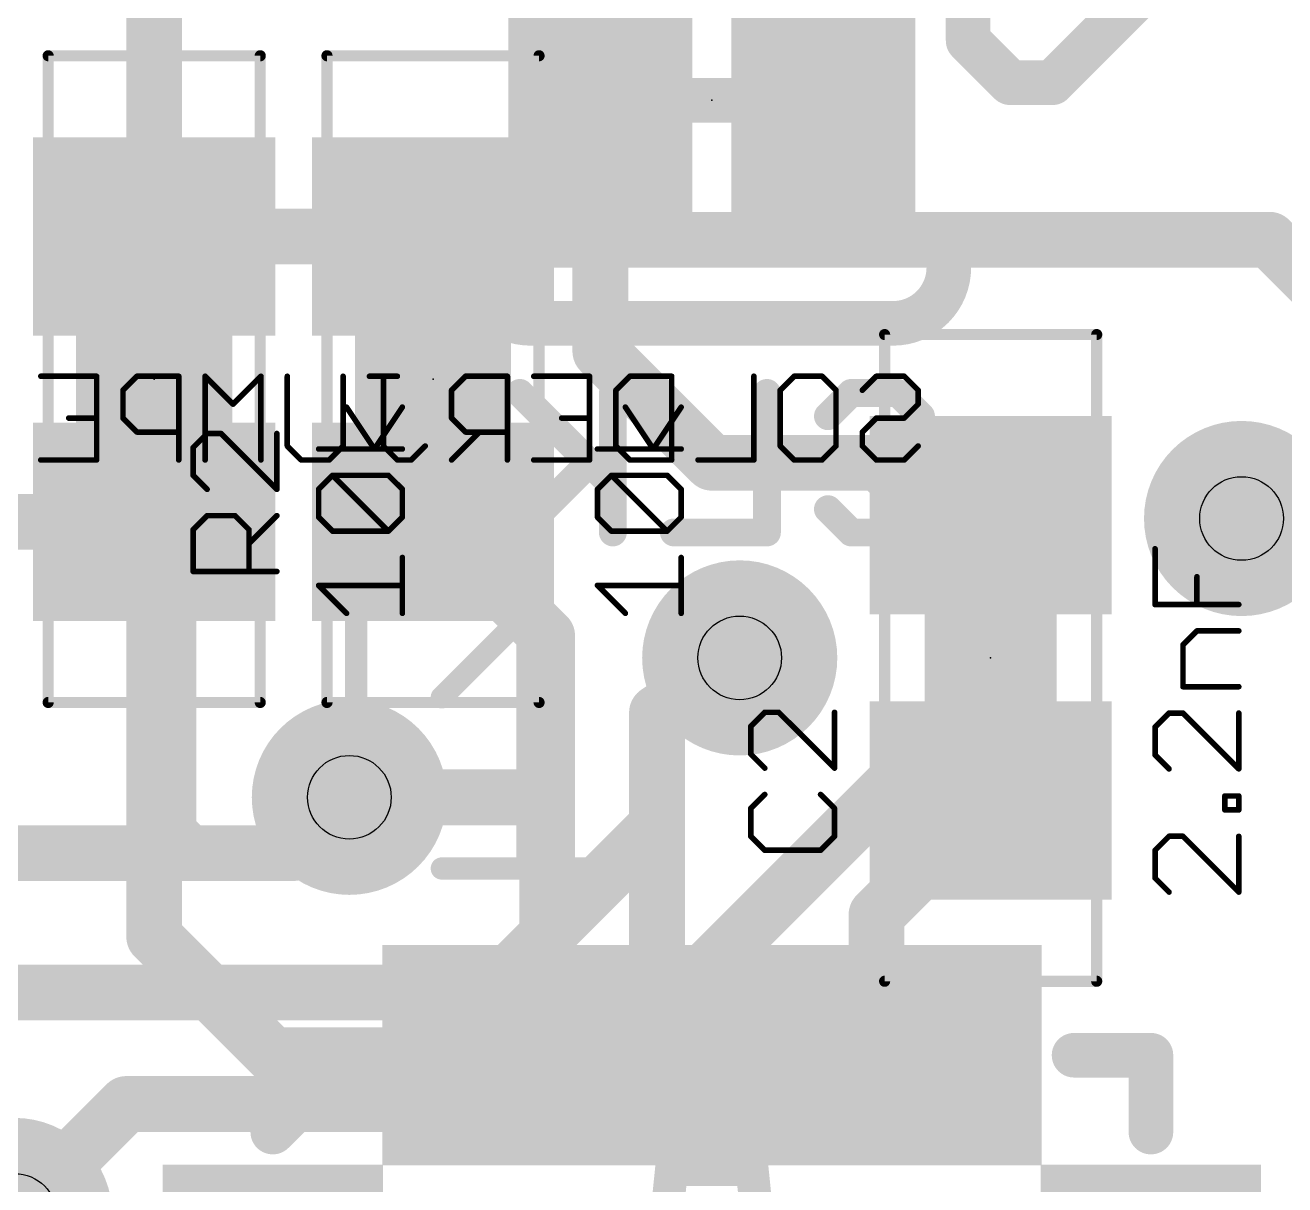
# Model space of a CAD drawing. Extents: x -1.8 to 15.6, y -0.3 to 28.3.
# Drawn here: x 5.76 to 11.5, y 15.38 to 20.66 of the extents above; entities that cross this region are included whole.
import ezdxf

# ---------------------------------------------------------------- set-up
doc = ezdxf.new("R2010")
doc.units = 0
for name, color, linetype in [('1', 12, 'CONTINUOUS'), ('16', 132, 'CONTINUOUS'), ('18', 110, 'CONTINUOUS'), ('21', 53, 'CONTINUOUS'), ('22', 53, 'CONTINUOUS'), ('23', 53, 'CONTINUOUS'), ('24', 53, 'CONTINUOUS'), ('25', 253, 'CONTINUOUS'), ('27', 253, 'CONTINUOUS'), ('28', 253, 'CONTINUOUS'), ('29', 253, 'CONTINUOUS'), ('30', 253, 'CONTINUOUS'), ('31', 253, 'CONTINUOUS'), ('35', 253, 'CONTINUOUS'), ('39', 12, 'CONTINUOUS'), ('44', 253, 'CONTINUOUS'), ('51', 53, 'CONTINUOUS')]:
    doc.layers.add(name, color=color, linetype=linetype)

# ---------------------------------------------------------------- blocks, each defined once
blk = doc.blocks.new('RECT')
blk.add_solid([(-0.5, -0.5), (0.5, -0.5), (-0.5, 0.5), (0.5, 0.5)])
blk = doc.blocks.new('ROUNDV')
at = {"const_width": 0.5}
blk.add_lwpolyline([(0, -0.25, 1), (0, 0.25, 1), (0, -0.25)], format="xyb", dxfattribs=at)

msp = doc.modelspace()

# ---------------------------------------------------------------- linework, layer by layer
at = {"layer": '1', "const_width": 0.254}
for points in [[(6.35, 21.59), (6.35, 19.7)], [(7.62, 19.7), (6.35, 19.7)], [(7.635, 19.685), (7.62, 19.7)], [(11.43, 19.685), (7.635, 19.685)], [(13.081, 18.034), (11.43, 19.685)], [(6.35, 18.4), (4.46, 18.4)], [(6.35, 16.51), (6.35, 18.4)], [(8.14, 17.88), (7.62, 18.4)], [(8.14, 17.145), (8.14, 17.88)], [(8.64, 17.53), (9.017, 17.78)], [(8.64, 15.97), (8.64, 17.53)], [(7.239, 17.145), (8.14, 17.145)], [(8.14, 16.61), (8.14, 17.145)], [(9.64, 16.61), (10.16, 17.13)], [(8.14, 15.97), (8.14, 16.61)], [(9.64, 15.97), (9.64, 16.61)], [(6.89, 15.97), (6.35, 16.51)], [(7.64, 15.97), (6.89, 15.97)]]:
    msp.add_lwpolyline(points, dxfattribs=at)
at = {"layer": '1', "const_width": 0.127}
for points in [[(6.35, 19.7635, 1), (6.35, 19.6365)], [(7.6649, 19.7449, 1), (7.5751, 19.6551)], [(7.635, 19.7485, 1), (7.635, 19.6215)], [(7.62, 19.6365, 1), (7.62, 19.7635)], [(11.4749, 19.7299, 1), (11.3851, 19.6401)], [(11.43, 19.6215, 1), (11.43, 19.7485)], [(6.2865, 19.7, 1), (6.4135, 19.7)], [(7.5901, 19.6401, 1), (7.6799, 19.7299)], [(6.4135, 18.4, 1), (6.2865, 18.4)], [(6.35, 18.3365, 1), (6.35, 18.4635)], [(7.6649, 18.4449, 1), (7.5751, 18.3551)], [(8.2035, 17.88, 1), (8.0765, 17.88)], [(8.0951, 17.8351, 1), (8.1849, 17.9249)], [(9.0521, 17.7271, 1), (8.9819, 17.8329)], [(8.7035, 17.53, 1), (8.5765, 17.53)], [(8.6049, 17.5829, 1), (8.6751, 17.4771)], [(7.239, 17.2085, 1), (7.239, 17.0815)], [(8.2035, 17.145, 1), (8.0765, 17.145)], [(8.14, 17.0815, 1), (8.14, 17.2085)], [(10.2049, 17.0851, 1), (10.1151, 17.1749)], [(8.0765, 17.145, 1), (8.2035, 17.145)], [(8.2035, 16.61, 1), (8.0765, 16.61)], [(9.7035, 16.61, 1), (9.5765, 16.61)], [(9.5951, 16.6549, 1), (9.6849, 16.5651)], [(8.0765, 16.61, 1), (8.2035, 16.61)], [(6.3949, 16.5549, 1), (6.3051, 16.4651)], [(6.2865, 16.51, 1), (6.4135, 16.51)], [(6.89, 16.0335, 1), (6.89, 15.9065)], [(6.8451, 15.9251, 1), (6.9349, 16.0149)], [(7.64, 15.9065, 1), (7.64, 16.0335)], [(8.0765, 15.97, 1), (8.2035, 15.97)], [(8.5765, 15.97, 1), (8.7035, 15.97)], [(9.5765, 15.97, 1), (9.7035, 15.97)]]:
    msp.add_lwpolyline(points, format="xyb", dxfattribs=at)
at = {"layer": '16'}
for points, const_width in [([(8.382, 20.32), (8.382, 19.177)], 0.254), ([(9.271, 20.32), (8.509, 20.32)], 0.2032), ([(8.382, 19.177), (8.89, 18.669)], 0.254), ([(8.89, 18.669), (9.398, 18.669)], 0.254), ([(9.398, 18.669), (9.652, 18.669)], 0.254), ([(9.652, 18.669), (10.16, 18.161)], 0.254), ([(10.16, 18.161), (10.16, 17.653)], 0.254), ([(8.64, 17.53), (9.017, 17.78)], 0.254), ([(10.16, 17.653), (9.779, 17.272)], 0.254), ([(8.64, 17.018), (8.64, 17.53)], 0.254), ([(9.779, 17.272), (8.255, 15.748)], 0.254), ([(6.985, 16.891), (7.239, 17.145)], 0.254), ([(7.878, 16.256), (8.64, 17.018)], 0.254), ([(2.921, 16.891), (6.985, 16.891)], 0.254), ([(5.08, 16.256), (7.878, 16.256)], 0.254), ([(6.223, 15.748), (5.715, 15.24)], 0.254), ([(8.255, 15.748), (6.223, 15.748)], 0.254)]:
    msp.add_lwpolyline(points, dxfattribs=dict(at, const_width=const_width))
for points, const_width in [([(8.4455, 20.32, 1), (8.3185, 20.32)], 0.127), ([(8.509, 20.3708, 1), (8.509, 20.2692)], 0.1016), ([(9.271, 20.2692, 1), (9.271, 20.3708)], 0.1016), ([(8.4269, 19.2219, 1), (8.3371, 19.1321)], 0.127), ([(8.3185, 19.177, 1), (8.4455, 19.177)], 0.127), ([(8.89, 18.7325, 1), (8.89, 18.6055)], 0.127), ([(8.8451, 18.6241, 1), (8.9349, 18.7139)], 0.127), ([(9.398, 18.7325, 1), (9.398, 18.6055)], 0.127), ([(9.398, 18.6055, 1), (9.398, 18.7325)], 0.127), ([(9.6969, 18.7139, 1), (9.6071, 18.6241)], 0.127), ([(9.652, 18.6055, 1), (9.652, 18.7325)], 0.127), ([(10.2235, 18.161, 1), (10.0965, 18.161)], 0.127), ([(10.1151, 18.1161, 1), (10.2049, 18.2059)], 0.127), ([(9.0521, 17.7271, 1), (8.9819, 17.8329)], 0.127), ([(10.2049, 17.6081, 1), (10.1151, 17.6979)], 0.127), ([(10.0965, 17.653, 1), (10.2235, 17.653)], 0.127), ([(8.7035, 17.53, 1), (8.5765, 17.53)], 0.127), ([(8.6049, 17.5829, 1), (8.6751, 17.4771)], 0.127), ([(9.8239, 17.2271, 1), (9.7341, 17.3169)], 0.127), ([(9.7341, 17.3169, 1), (9.8239, 17.2271)], 0.127), ([(7.2839, 17.1001, 1), (7.1941, 17.1899)], 0.127), ([(8.6849, 16.9731, 1), (8.5951, 17.0629)], 0.127), ([(8.5765, 17.018, 1), (8.7035, 17.018)], 0.127), ([(6.9401, 16.9359, 1), (7.0299, 16.8461)], 0.127), ([(6.985, 16.8275, 1), (6.985, 16.9545)], 0.127), ([(7.8331, 16.3009, 1), (7.9229, 16.2111)], 0.127), ([(7.878, 16.1925, 1), (7.878, 16.3195)], 0.127), ([(6.223, 15.8115, 1), (6.223, 15.6845)], 0.127), ([(6.2679, 15.7031, 1), (6.1781, 15.7929)], 0.127), ([(8.2101, 15.7929, 1), (8.2999, 15.7031)], 0.127), ([(8.255, 15.6845, 1), (8.255, 15.8115)], 0.127)]:
    msp.add_lwpolyline(points, format="xyb", dxfattribs=dict(at, const_width=const_width))
at = {"layer": '21'}
for points, const_width in [([(10.0574, 20.5918), (10.0574, 20.7835)], 0.2032), ([(10.8244, 20.7835), (10.4409, 20.4)], 0.2032), ([(10.2491, 20.4), (10.0574, 20.5918)], 0.2032), ([(10.4409, 20.4), (10.2491, 20.4)], 0.2032), ([(10.1295, 17.78), (10.1905, 17.78)], 0.4064), ([(7.24, 15.97), (6.89, 15.62)], 0.2032), ([(10.89, 15.97), (10.54, 15.97)], 0.2032), ([(10.89, 15.62), (10.89, 15.97)], 0.2032)]:
    msp.add_lwpolyline(points, dxfattribs=dict(at, const_width=const_width))
for points, const_width in [([(10.0933, 20.6277, 1), (10.0215, 20.5559)], 0.1016), ([(10.0066, 20.5918, 1), (10.1082, 20.5918)], 0.1016), ([(10.2491, 20.4508, 1), (10.2491, 20.3492)], 0.1016), ([(10.2132, 20.3641, 1), (10.2851, 20.436)], 0.1016), ([(10.405, 20.436, 1), (10.4768, 20.3641)], 0.1016), ([(10.4409, 20.3492, 1), (10.4409, 20.4508)], 0.1016), ([(10.1295, 17.8816, 1), (10.1295, 17.6784)], 0.2032), ([(10.1905, 17.6784, 1), (10.1905, 17.8816)], 0.2032), ([(7.2759, 15.9341, 1), (7.2041, 16.0059)], 0.1016), ([(10.54, 16.0208, 1), (10.54, 15.9192)], 0.1016), ([(10.9408, 15.97, 1), (10.8392, 15.97)], 0.1016), ([(10.89, 15.9192, 1), (10.89, 16.0208)], 0.1016), ([(6.8541, 15.6559, 1), (6.9259, 15.5841)], 0.1016), ([(10.8392, 15.62, 1), (10.9408, 15.62)], 0.1016)]:
    msp.add_lwpolyline(points, format="xyb", dxfattribs=dict(at, const_width=const_width))
at = {"layer": '22'}
for points, const_width in [([(7.8105, 19.558, 0.4142), (8.0645, 19.304)], 0.2032), ([(7.8613, 19.558, 1), (7.7597, 19.558)], 0.1016), ([(9.7155, 19.304, 0.4142), (9.9695, 19.558)], 0.2032), ([(10.0203, 19.558, 1), (9.9187, 19.558)], 0.1016), ([(8.0645, 19.3548, 1), (8.0645, 19.2532)], 0.1016), ([(8.0645, 19.2532, 1), (8.0645, 19.3548)], 0.1016), ([(9.7155, 19.3548, 1), (9.7155, 19.2532)], 0.1016), ([(9.7155, 19.2532, 1), (9.7155, 19.3548)], 0.1016), ([(8.038, 19.0095, 1), (7.9931, 18.9646)], 0.0635), ([(8.471, 18.987, 1), (8.4075, 18.987)], 0.0635), ([(9.1726, 18.987, 1), (9.1091, 18.987)], 0.0635), ([(9.5247, 19.0188, 1), (9.5247, 18.9553)], 0.0635), ([(9.5472, 18.9646, 1), (9.5023, 19.0095)], 0.0635), ([(9.759, 19.0095, 1), (9.7141, 18.9646)], 0.0635), ([(9.7366, 18.9553, 1), (9.7366, 19.0188)], 0.0635), ([(9.3964, 18.9036, 1), (9.4413, 18.8587)], 0.0635), ([(9.8743, 18.8811, 1), (9.8108, 18.8811)], 0.0635), ([(9.82, 18.8587, 1), (9.865, 18.9036)], 0.0635), ([(8.3558, 18.6468, 1), (8.3109, 18.6917)], 0.0635), ([(8.4168, 18.5409, 1), (8.4617, 18.5858)], 0.0635), ([(9.4413, 18.4799, 1), (9.3964, 18.435)], 0.0635), ([(9.8108, 18.4574, 1), (9.8743, 18.4574)], 0.0635), ([(9.865, 18.435, 1), (9.82, 18.4799)], 0.0635), ([(7.9931, 18.374, 1), (8.038, 18.329)], 0.0635), ([(8.4075, 18.3515, 1), (8.471, 18.3515)], 0.0635), ([(8.7172, 18.3833, 1), (8.7172, 18.3198)], 0.0635), ([(9.1091, 18.3515, 1), (9.1726, 18.3515)], 0.0635), ([(9.1409, 18.3198, 1), (9.1409, 18.3833)], 0.0635), ([(9.5247, 18.3833, 1), (9.5247, 18.3198)], 0.0635), ([(9.5023, 18.329, 1), (9.5472, 18.374)], 0.0635), ([(9.7141, 18.374, 1), (9.759, 18.329)], 0.0635), ([(9.7366, 18.3198, 1), (9.7366, 18.3833)], 0.0635), ([(8.7063, 15.4875, 1), (8.7063, 15.4125)], 0.075), ([(8.7072, 15.4963, 1), (8.7072, 15.4213)], 0.075), ([(8.7445, 15.455, 1), (8.6699, 15.4626)], 0.075), ([(9.1101, 15.4626, 1), (9.0355, 15.455)], 0.075), ([(9.0728, 15.4213, 1), (9.0728, 15.4963)], 0.075), ([(9.0737, 15.4125, 1), (9.0737, 15.4875)], 0.075)]:
    msp.add_lwpolyline(points, format="xyb", dxfattribs=dict(at, const_width=const_width))
for points, const_width in [([(8.0645, 19.304), (9.7155, 19.304)], 0.2032), ([(8.4392, 18.5633), (8.0155, 18.987)], 0.127), ([(8.4392, 18.987), (8.4392, 18.3515)], 0.127), ([(9.1409, 18.987), (9.1409, 18.3515)], 0.127), ([(9.4188, 18.8811), (9.5247, 18.987)], 0.127), ([(9.5247, 18.987), (9.7366, 18.987)], 0.127), ([(9.7366, 18.987), (9.8425, 18.8811)], 0.127), ([(9.8425, 18.8811), (9.8425, 18.4574)], 0.127), ([(8.3333, 18.6693), (8.0155, 18.3515)], 0.127), ([(9.5247, 18.3515), (9.4188, 18.4574)], 0.127), ([(9.8425, 18.4574), (9.7366, 18.3515)], 0.127), ([(9.1409, 18.3515), (8.7172, 18.3515)], 0.127), ([(9.7366, 18.3515), (9.5247, 18.3515)], 0.127), ([(8.658, 14.9749), (8.7072, 15.4588)], 0.15), ([(8.7063, 15.45), (9.0737, 15.45)], 0.15), ([(8.7072, 15.4588), (9.0728, 15.4588)], 0.15), ([(9.0728, 15.4588), (9.122, 14.9749)], 0.15)]:
    msp.add_lwpolyline(points, dxfattribs=dict(at, const_width=const_width))
at = {"layer": '23'}
for p in [(6.35, 19.05), (7.62, 19.05), (10.16, 17.78)]:
    msp.add_point(p, dxfattribs=at)
at = {"layer": '24'}
msp.add_point((8.89, 20.32), dxfattribs=at)
at = {"layer": '25'}
for points, const_width in [([(6.591, 18.8021), (6.5275, 18.7386)], 0.0254), ([(6.6546, 18.8021), (6.591, 18.8021)], 0.0254), ([(6.9088, 18.5479), (6.6546, 18.8021)], 0.0254), ([(6.9088, 18.8021), (6.9088, 18.5479)], 0.0254), ([(6.5275, 18.7386), (6.5275, 18.6115)], 0.0254), ([(6.5275, 18.6115), (6.591, 18.5479)], 0.0254), ([(6.5275, 18.3644), (6.591, 18.4279)], 0.0254), ([(6.591, 18.4279), (6.7181, 18.4279)], 0.0254), ([(6.7181, 18.4279), (6.7817, 18.3644)], 0.0254), ([(6.7817, 18.3008), (6.9088, 18.4279)], 0.0254), ([(6.5275, 18.1737), (6.5275, 18.3644)], 0.0254), ([(6.7817, 18.3644), (6.7817, 18.1737)], 0.0254), ([(6.9088, 18.1737), (6.5275, 18.1737)], 0.0254), ([(6.4908, 17.9902), (6.4908, 17.0157)], 0.1016), ([(7.2704, 17.0157), (7.2704, 17.9902)], 0.1016), ([(7.6602, 17.6004), (8.05, 17.9902)], 0.1016), ([(8.05, 17.9902), (8.05, 16.8208)], 0.1016), ([(9.131, 17.5321), (9.0675, 17.4686)], 0.0254), ([(9.1946, 17.5321), (9.131, 17.5321)], 0.0254), ([(9.4488, 17.2779), (9.1946, 17.5321)], 0.0254), ([(9.4488, 17.5321), (9.4488, 17.2779)], 0.0254), ([(9.0675, 17.4686), (9.0675, 17.3415)], 0.0254), ([(9.0675, 17.3415), (9.131, 17.2779)], 0.0254), ([(9.131, 17.1579), (9.0675, 17.0944)], 0.0254), ([(9.4488, 17.0944), (9.3852, 17.1579)], 0.0254), ([(9.0675, 17.0944), (9.0675, 16.9673)], 0.0254), ([(9.4488, 16.9673), (9.4488, 17.0944)], 0.0254), ([(6.4908, 17.0157), (6.6857, 16.8208)], 0.1016), ([(7.0755, 16.8208), (7.2704, 17.0157)], 0.1016), ([(9.0675, 16.9673), (9.131, 16.9037)], 0.0254), ([(9.3852, 16.9037), (9.4488, 16.9673)], 0.0254), ([(6.6857, 16.8208), (7.0755, 16.8208)], 0.1016), ([(7.6602, 16.8208), (8.4398, 16.8208)], 0.1016), ([(9.131, 16.9037), (9.3852, 16.9037)], 0.0254)]:
    msp.add_lwpolyline(points, dxfattribs=dict(at, const_width=const_width))
for points, const_width in [([(6.591, 18.8085, 1), (6.591, 18.7958)], 0.0127), ([(6.5955, 18.7976, 1), (6.5865, 18.8066)], 0.0127), ([(6.6591, 18.8066, 1), (6.6501, 18.7976)], 0.0127), ([(6.6546, 18.7958, 1), (6.6546, 18.8085)], 0.0127), ([(6.9152, 18.8021, 1), (6.9024, 18.8021)], 0.0127), ([(6.5338, 18.7386, 1), (6.5211, 18.7386)], 0.0127), ([(6.523, 18.7431, 1), (6.532, 18.7341)], 0.0127), ([(6.5211, 18.6115, 1), (6.5338, 18.6115)], 0.0127), ([(6.532, 18.6159, 1), (6.523, 18.607)], 0.0127), ([(6.5865, 18.5434, 1), (6.5955, 18.5524)], 0.0127), ([(6.9024, 18.5479, 1), (6.9152, 18.5479)], 0.0127), ([(6.9043, 18.5434, 1), (6.9133, 18.5524)], 0.0127), ([(6.591, 18.4343, 1), (6.591, 18.4216)], 0.0127), ([(6.5955, 18.4234, 1), (6.5865, 18.4324)], 0.0127), ([(6.7226, 18.4324, 1), (6.7136, 18.4234)], 0.0127), ([(6.7181, 18.4216, 1), (6.7181, 18.4343)], 0.0127), ([(6.9133, 18.4234, 1), (6.9043, 18.4324)], 0.0127), ([(6.5338, 18.3644, 1), (6.5211, 18.3644)], 0.0127), ([(6.523, 18.3689, 1), (6.532, 18.3599)], 0.0127), ([(6.788, 18.3644, 1), (6.7753, 18.3644)], 0.0127), ([(6.7772, 18.3599, 1), (6.7862, 18.3689)], 0.0127), ([(6.7772, 18.3053, 1), (6.7862, 18.2963)], 0.0127), ([(6.5211, 18.1737, 1), (6.5338, 18.1737)], 0.0127), ([(6.5275, 18.1801, 1), (6.5275, 18.1673)], 0.0127), ([(6.7753, 18.1737, 1), (6.788, 18.1737)], 0.0127), ([(6.9088, 18.1673, 1), (6.9088, 18.1801)], 0.0127), ([(6.5162, 17.9902, 1), (6.4654, 17.9902)], 0.0508), ([(7.2958, 17.9902, 1), (7.245, 17.9902)], 0.0508), ([(8.0754, 17.9902, 1), (8.0246, 17.9902)], 0.0508), ([(8.068, 17.9722, 1), (8.032, 18.0082)], 0.0508), ([(7.6422, 17.6184, 1), (7.6782, 17.5824)], 0.0508), ([(9.131, 17.5385, 1), (9.131, 17.5258)], 0.0127), ([(9.1355, 17.5276, 1), (9.1265, 17.5366)], 0.0127), ([(9.1991, 17.5366, 1), (9.1901, 17.5276)], 0.0127), ([(9.1946, 17.5258, 1), (9.1946, 17.5385)], 0.0127), ([(9.4551, 17.5321, 1), (9.4425, 17.5321)], 0.0127), ([(9.0738, 17.4686, 1), (9.0611, 17.4686)], 0.0127), ([(9.063, 17.4731, 1), (9.072, 17.4641)], 0.0127), ([(9.072, 17.3459, 1), (9.063, 17.337)], 0.0127), ([(9.0611, 17.3415, 1), (9.0738, 17.3415)], 0.0127), ([(9.1265, 17.2734, 1), (9.1355, 17.2824)], 0.0127), ([(9.4425, 17.2779, 1), (9.4551, 17.2779)], 0.0127), ([(9.4443, 17.2734, 1), (9.4533, 17.2824)], 0.0127), ([(9.1355, 17.1534, 1), (9.1265, 17.1624)], 0.0127), ([(9.3897, 17.1624, 1), (9.3808, 17.1534)], 0.0127), ([(9.0738, 17.0944, 1), (9.0611, 17.0944)], 0.0127), ([(9.063, 17.0989, 1), (9.072, 17.0899)], 0.0127), ([(9.4551, 17.0944, 1), (9.4425, 17.0944)], 0.0127), ([(9.4443, 17.0899, 1), (9.4533, 17.0989)], 0.0127), ([(6.5088, 17.0337, 1), (6.4728, 16.9977)], 0.0508), ([(6.4654, 17.0157, 1), (6.5162, 17.0157)], 0.0508), ([(7.245, 17.0157, 1), (7.2958, 17.0157)], 0.0508), ([(7.2884, 16.9977, 1), (7.2524, 17.0337)], 0.0508), ([(9.072, 16.9717, 1), (9.063, 16.9628)], 0.0127), ([(9.0611, 16.9673, 1), (9.0738, 16.9673)], 0.0127), ([(9.4425, 16.9673, 1), (9.4551, 16.9673)], 0.0127), ([(9.4533, 16.9628, 1), (9.4443, 16.9717)], 0.0127), ([(6.6857, 16.8462, 1), (6.6857, 16.7954)], 0.0508), ([(7.0755, 16.7954, 1), (7.0755, 16.8462)], 0.0508), ([(7.6602, 16.8462, 1), (7.6602, 16.7954)], 0.0508), ([(8.4398, 16.7954, 1), (8.4398, 16.8462)], 0.0508), ([(9.131, 16.9101, 1), (9.131, 16.8973)], 0.0127), ([(9.1265, 16.8992, 1), (9.1355, 16.9082)], 0.0127), ([(9.3808, 16.9082, 1), (9.3897, 16.8992)], 0.0127), ([(9.3852, 16.8973, 1), (9.3852, 16.9101)], 0.0127), ([(6.6677, 16.8028, 1), (6.7037, 16.8388)], 0.0508), ([(7.0575, 16.8388, 1), (7.0935, 16.8028)], 0.0508), ([(8.0246, 16.8208, 1), (8.0754, 16.8208)], 0.0508)]:
    msp.add_lwpolyline(points, format="xyb", dxfattribs=dict(at, const_width=const_width))
at = {"layer": '27', "const_width": 0.0254}
for points in [[(7.3532, 18.7316), (7.2261, 18.9223)], [(7.4803, 18.9223), (7.3532, 18.7316)], [(8.6232, 18.7316), (8.4961, 18.9223)], [(8.7503, 18.9223), (8.6232, 18.7316)], [(7.4803, 18.7316), (7.099, 18.7316)], [(8.7503, 18.7316), (8.369, 18.7316)], [(7.099, 18.5481), (7.1625, 18.6116)], [(7.1625, 18.6116), (7.4167, 18.6116)], [(7.4167, 18.3574), (7.1625, 18.6116)], [(7.4167, 18.6116), (7.4803, 18.5481)], [(8.369, 18.5481), (8.4325, 18.6116)], [(8.4325, 18.6116), (8.6867, 18.6116)], [(8.6867, 18.3574), (8.4325, 18.6116)], [(8.6867, 18.6116), (8.7503, 18.5481)], [(7.099, 18.421), (7.099, 18.5481)], [(7.4803, 18.5481), (7.4803, 18.421)], [(8.369, 18.421), (8.369, 18.5481)], [(8.7503, 18.5481), (8.7503, 18.421)], [(7.1625, 18.3574), (7.099, 18.421)], [(7.4803, 18.421), (7.4167, 18.3574)], [(8.4325, 18.3574), (8.369, 18.421)], [(8.7503, 18.421), (8.6867, 18.3574)], [(7.4167, 18.3574), (7.1625, 18.3574)], [(8.6867, 18.3574), (8.4325, 18.3574)], [(7.4803, 17.9832), (7.4803, 18.2374)], [(8.7503, 17.9832), (8.7503, 18.2374)], [(10.909, 18.0229), (10.909, 18.2771)], [(11.0996, 18.0229), (11.0996, 18.15)], [(7.2261, 17.9832), (7.099, 18.1103)], [(7.099, 18.1103), (7.4803, 18.1103)], [(8.4961, 17.9832), (8.369, 18.1103)], [(8.369, 18.1103), (8.7503, 18.1103)], [(11.2903, 18.0229), (10.909, 18.0229)], [(11.0361, 17.8394), (11.0996, 17.9029)], [(11.0996, 17.9029), (11.2903, 17.9029)], [(11.0361, 17.6487), (11.0361, 17.8394)], [(11.2903, 17.6487), (11.0361, 17.6487)], [(10.9725, 17.5287), (10.909, 17.4652)], [(11.0361, 17.5287), (10.9725, 17.5287)], [(11.2903, 17.2745), (11.0361, 17.5287)], [(11.2903, 17.5287), (11.2903, 17.2745)], [(10.909, 17.4652), (10.909, 17.3381)], [(10.909, 17.3381), (10.9725, 17.2745)], [(11.2267, 17.0874), (11.2267, 17.151)], [(11.2267, 17.151), (11.2903, 17.151)], [(11.2903, 17.151), (11.2903, 17.0874)], [(11.2903, 17.0874), (11.2267, 17.0874)], [(10.9725, 16.9674), (10.909, 16.9039)], [(11.0361, 16.9674), (10.9725, 16.9674)], [(11.2903, 16.7132), (11.0361, 16.9674)], [(11.2903, 16.9674), (11.2903, 16.7132)], [(10.909, 16.9039), (10.909, 16.7768)], [(10.909, 16.7768), (10.9725, 16.7132)]]:
    msp.add_lwpolyline(points, dxfattribs=at)
at = {"layer": '27', "const_width": 0.0127}
for points in [[(7.2314, 18.9258, 1), (7.2208, 18.9188)], [(7.4856, 18.9188, 1), (7.475, 18.9258)], [(8.5014, 18.9258, 1), (8.4908, 18.9188)], [(8.7556, 18.9188, 1), (8.745, 18.9258)], [(7.099, 18.738, 1), (7.099, 18.7253)], [(7.3479, 18.7351, 1), (7.3585, 18.7281)], [(7.3479, 18.7281, 1), (7.3585, 18.7351)], [(7.4803, 18.7253, 1), (7.4803, 18.738)], [(8.369, 18.738, 1), (8.369, 18.7253)], [(8.6179, 18.7351, 1), (8.6285, 18.7281)], [(8.6179, 18.7281, 1), (8.6285, 18.7351)], [(8.7503, 18.7253, 1), (8.7503, 18.738)], [(7.1625, 18.618, 1), (7.1625, 18.6053)], [(7.167, 18.6161, 1), (7.158, 18.6071)], [(7.167, 18.6071, 1), (7.158, 18.6161)], [(7.4212, 18.6161, 1), (7.4123, 18.6071)], [(7.4167, 18.6053, 1), (7.4167, 18.618)], [(8.4325, 18.618, 1), (8.4325, 18.6053)], [(8.437, 18.6161, 1), (8.428, 18.6071)], [(8.437, 18.6071, 1), (8.428, 18.6161)], [(8.6912, 18.6161, 1), (8.6823, 18.6071)], [(8.6867, 18.6053, 1), (8.6867, 18.618)], [(7.1053, 18.5481, 1), (7.0926, 18.5481)], [(7.0945, 18.5526, 1), (7.1035, 18.5436)], [(7.4867, 18.5481, 1), (7.474, 18.5481)], [(7.4758, 18.5436, 1), (7.4848, 18.5526)], [(8.3753, 18.5481, 1), (8.3626, 18.5481)], [(8.3645, 18.5526, 1), (8.3735, 18.5436)], [(8.7567, 18.5481, 1), (8.744, 18.5481)], [(8.7458, 18.5436, 1), (8.7548, 18.5526)], [(7.1035, 18.4254, 1), (7.0945, 18.4165)], [(7.0926, 18.421, 1), (7.1053, 18.421)], [(7.474, 18.421, 1), (7.4867, 18.421)], [(7.4848, 18.4165, 1), (7.4758, 18.4254)], [(8.3735, 18.4254, 1), (8.3645, 18.4165)], [(8.3626, 18.421, 1), (8.3753, 18.421)], [(8.744, 18.421, 1), (8.7567, 18.421)], [(8.7548, 18.4165, 1), (8.7458, 18.4254)], [(7.1625, 18.3638, 1), (7.1625, 18.3511)], [(7.158, 18.3529, 1), (7.167, 18.3619)], [(7.4123, 18.3619, 1), (7.4212, 18.3529)], [(7.4123, 18.3529, 1), (7.4212, 18.3619)], [(7.4167, 18.3511, 1), (7.4167, 18.3638)], [(8.4325, 18.3638, 1), (8.4325, 18.3511)], [(8.428, 18.3529, 1), (8.437, 18.3619)], [(8.6823, 18.3619, 1), (8.6912, 18.3529)], [(8.6823, 18.3529, 1), (8.6912, 18.3619)], [(8.6867, 18.3511, 1), (8.6867, 18.3638)], [(7.4867, 18.2374, 1), (7.474, 18.2374)], [(8.7567, 18.2374, 1), (8.744, 18.2374)], [(10.9153, 18.2771, 1), (10.9026, 18.2771)], [(11.106, 18.15, 1), (11.0933, 18.15)], [(7.099, 18.1167, 1), (7.099, 18.104)], [(7.1035, 18.1148, 1), (7.0945, 18.1058)], [(7.4803, 18.104, 1), (7.4803, 18.1167)], [(8.369, 18.1167, 1), (8.369, 18.104)], [(8.3735, 18.1148, 1), (8.3645, 18.1058)], [(8.7503, 18.104, 1), (8.7503, 18.1167)], [(10.909, 18.0293, 1), (10.909, 18.0166)], [(10.9026, 18.0229, 1), (10.9153, 18.0229)], [(11.0933, 18.0229, 1), (11.106, 18.0229)], [(11.2903, 18.0166, 1), (11.2903, 18.0293)], [(7.2216, 17.9787, 1), (7.2306, 17.9877)], [(7.474, 17.9832, 1), (7.4867, 17.9832)], [(8.4916, 17.9787, 1), (8.5006, 17.9877)], [(8.744, 17.9832, 1), (8.7567, 17.9832)], [(11.0996, 17.9093, 1), (11.0996, 17.8966)], [(11.1041, 17.8984, 1), (11.0951, 17.9074)], [(11.2903, 17.8966, 1), (11.2903, 17.9093)], [(11.0424, 17.8394, 1), (11.0297, 17.8394)], [(11.0316, 17.8439, 1), (11.0406, 17.8349)], [(11.0297, 17.6487, 1), (11.0424, 17.6487)], [(11.0361, 17.6551, 1), (11.0361, 17.6424)], [(11.2903, 17.6424, 1), (11.2903, 17.6551)], [(10.9725, 17.5351, 1), (10.9725, 17.5224)], [(10.977, 17.5242, 1), (10.968, 17.5332)], [(11.0406, 17.5332, 1), (11.0316, 17.5242)], [(11.0361, 17.5224, 1), (11.0361, 17.5351)], [(11.2966, 17.5287, 1), (11.284, 17.5287)], [(10.9153, 17.4652, 1), (10.9026, 17.4652)], [(10.9045, 17.4697, 1), (10.9135, 17.4607)], [(10.9135, 17.3426, 1), (10.9045, 17.3336)], [(10.9026, 17.3381, 1), (10.9153, 17.3381)], [(10.968, 17.27, 1), (10.977, 17.279)], [(11.284, 17.2745, 1), (11.2966, 17.2745)], [(11.2858, 17.27, 1), (11.2948, 17.279)], [(11.2331, 17.151, 1), (11.2204, 17.151)], [(11.2267, 17.1573, 1), (11.2267, 17.1446)], [(11.2966, 17.151, 1), (11.284, 17.151)], [(11.2903, 17.1446, 1), (11.2903, 17.1573)], [(11.2267, 17.0938, 1), (11.2267, 17.0811)], [(11.2903, 17.0811, 1), (11.2903, 17.0938)], [(11.2204, 17.0874, 1), (11.2331, 17.0874)], [(11.284, 17.0874, 1), (11.2966, 17.0874)], [(10.9725, 16.9738, 1), (10.9725, 16.9611)], [(10.977, 16.9629, 1), (10.968, 16.9719)], [(11.0406, 16.9719, 1), (11.0316, 16.9629)], [(11.0361, 16.9611, 1), (11.0361, 16.9738)], [(11.2966, 16.9674, 1), (11.284, 16.9674)], [(10.9153, 16.9039, 1), (10.9026, 16.9039)], [(10.9045, 16.9084, 1), (10.9135, 16.8994)], [(10.9135, 16.7812, 1), (10.9045, 16.7723)], [(10.9026, 16.7768, 1), (10.9153, 16.7768)], [(10.968, 16.7087, 1), (10.977, 16.7177)], [(11.284, 16.7132, 1), (11.2966, 16.7132)], [(11.2858, 16.7087, 1), (11.2948, 16.7177)]]:
    msp.add_lwpolyline(points, format="xyb", dxfattribs=at)
at = {"layer": '28', "const_width": 0.0127}
for points in [[(5.8335, 19.0694, 1), (5.8335, 19.0567)], [(6.0941, 19.063, 1), (6.0814, 19.063)], [(6.0877, 19.0567, 1), (6.0877, 19.0694)], [(6.2713, 19.0694, 1), (6.2713, 19.0567)], [(6.2758, 19.0585, 1), (6.2668, 19.0675)], [(6.4683, 19.063, 1), (6.4556, 19.063)], [(6.4619, 19.0567, 1), (6.4619, 19.0694)], [(6.5864, 19.0675, 1), (6.5774, 19.0585)], [(6.5883, 19.063, 1), (6.5756, 19.063)], [(6.8425, 19.063, 1), (6.8298, 19.063)], [(6.8406, 19.0585, 1), (6.8317, 19.0675)], [(6.9625, 19.063, 1), (6.9498, 19.063)], [(7.2167, 19.063, 1), (7.204, 19.063)], [(7.3303, 19.0694, 1), (7.3303, 19.0567)], [(7.4003, 19.063, 1), (7.3876, 19.063)], [(7.4575, 19.0567, 1), (7.4575, 19.0694)], [(7.7681, 19.0694, 1), (7.7681, 19.0567)], [(7.7726, 19.0585, 1), (7.7636, 19.0675)], [(7.9651, 19.063, 1), (7.9524, 19.063)], [(7.9588, 19.0567, 1), (7.9588, 19.0694)], [(8.0788, 19.0694, 1), (8.0788, 19.0567)], [(8.3393, 19.063, 1), (8.3266, 19.063)], [(8.333, 19.0567, 1), (8.333, 19.0694)], [(8.5165, 19.0694, 1), (8.5165, 19.0567)], [(8.521, 19.0585, 1), (8.512, 19.0675)], [(8.7135, 19.063, 1), (8.7008, 19.063)], [(8.7072, 19.0567, 1), (8.7072, 19.0694)], [(9.0877, 19.063, 1), (9.075, 19.063)], [(9.2649, 19.0694, 1), (9.2649, 19.0567)], [(9.2694, 19.0585, 1), (9.2604, 19.0675)], [(9.3965, 19.0675, 1), (9.3876, 19.0585)], [(9.392, 19.0567, 1), (9.392, 19.0694)], [(9.6391, 19.0694, 1), (9.6391, 19.0567)], [(9.6436, 19.0585, 1), (9.6346, 19.0675)], [(9.7707, 19.0675, 1), (9.7618, 19.0585)], [(9.7662, 19.0567, 1), (9.7662, 19.0694)], [(6.2141, 18.9995, 1), (6.2014, 18.9995)], [(6.2032, 19.004, 1), (6.2122, 18.995)], [(7.7109, 18.9995, 1), (7.6982, 18.9995)], [(7.7001, 19.004, 1), (7.709, 18.995)], [(8.4593, 18.9995, 1), (8.4466, 18.9995)], [(8.4485, 19.004, 1), (8.4575, 18.995)], [(9.2077, 18.9995, 1), (9.195, 18.9995)], [(9.1969, 19.004, 1), (9.2059, 18.995)], [(9.4619, 18.9995, 1), (9.4492, 18.9995)], [(9.4511, 18.995, 1), (9.4601, 19.004)], [(9.5711, 19.004, 1), (9.5801, 18.995)], [(9.8361, 18.9995, 1), (9.8235, 18.9995)], [(9.8253, 18.995, 1), (9.8343, 19.004)], [(6.7046, 18.9404, 1), (6.7135, 18.9314)], [(6.7046, 18.9314, 1), (6.7135, 18.9404)], [(9.8235, 18.9359, 1), (9.8361, 18.9359)], [(9.8343, 18.9314, 1), (9.8253, 18.9404)], [(5.9606, 18.8787, 1), (5.9606, 18.866)], [(6.0877, 18.866, 1), (6.0877, 18.8787)], [(6.2122, 18.8769, 1), (6.2032, 18.8679)], [(6.2014, 18.8724, 1), (6.2141, 18.8724)], [(7.6982, 18.8724, 1), (7.7109, 18.8724)], [(7.709, 18.8769, 1), (7.7001, 18.8679)], [(8.2059, 18.8787, 1), (8.2059, 18.866)], [(8.333, 18.866, 1), (8.333, 18.8787)], [(9.6391, 18.8787, 1), (9.6391, 18.866)], [(9.6436, 18.8679, 1), (9.6346, 18.8769)], [(9.7618, 18.8769, 1), (9.7707, 18.8679)], [(9.7662, 18.866, 1), (9.7662, 18.8787)], [(6.2713, 18.8152, 1), (6.2713, 18.8025)], [(6.2668, 18.8043, 1), (6.2758, 18.8133)], [(6.4619, 18.8025, 1), (6.4619, 18.8152)], [(7.7681, 18.8152, 1), (7.7681, 18.8025)], [(7.7636, 18.8043, 1), (7.7726, 18.8133)], [(7.8362, 18.8043, 1), (7.8272, 18.8133)], [(7.9588, 18.8025, 1), (7.9588, 18.8152)], [(9.5819, 18.8088, 1), (9.5692, 18.8088)], [(9.5711, 18.8133, 1), (9.5801, 18.8043)], [(6.9498, 18.7453, 1), (6.9625, 18.7453)], [(6.9606, 18.7497, 1), (6.9517, 18.7408)], [(7.204, 18.7453, 1), (7.2167, 18.7453)], [(7.2148, 18.7408, 1), (7.2059, 18.7497)], [(7.3984, 18.7497, 1), (7.3894, 18.7408)], [(7.3876, 18.7453, 1), (7.4003, 18.7453)], [(7.5891, 18.7408, 1), (7.5801, 18.7497)], [(8.4575, 18.7497, 1), (8.4485, 18.7408)], [(8.4466, 18.7453, 1), (8.4593, 18.7453)], [(9.2059, 18.7497, 1), (9.1969, 18.7408)], [(9.195, 18.7453, 1), (9.2077, 18.7453)], [(9.4492, 18.7453, 1), (9.4619, 18.7453)], [(9.4601, 18.7408, 1), (9.4511, 18.7497)], [(9.5801, 18.7497, 1), (9.5711, 18.7408)], [(9.5692, 18.7453, 1), (9.5819, 18.7453)], [(9.8343, 18.7408, 1), (9.8253, 18.7497)], [(5.8335, 18.6881, 1), (5.8335, 18.6753)], [(6.0814, 18.6817, 1), (6.0941, 18.6817)], [(6.0877, 18.6753, 1), (6.0877, 18.6881)], [(6.4556, 18.6817, 1), (6.4683, 18.6817)], [(6.5756, 18.6817, 1), (6.5883, 18.6817)], [(6.8298, 18.6817, 1), (6.8425, 18.6817)], [(7.0197, 18.6881, 1), (7.0197, 18.6753)], [(7.0152, 18.6772, 1), (7.0242, 18.6862)], [(7.1423, 18.6862, 1), (7.1513, 18.6772)], [(7.1468, 18.6753, 1), (7.1468, 18.6881)], [(7.4575, 18.6881, 1), (7.4575, 18.6753)], [(7.453, 18.6772, 1), (7.4619, 18.6862)], [(7.5165, 18.6862, 1), (7.5255, 18.6772)], [(7.521, 18.6753, 1), (7.521, 18.6881)], [(7.7001, 18.6862, 1), (7.709, 18.6772)], [(7.9524, 18.6817, 1), (7.9651, 18.6817)], [(8.0788, 18.6881, 1), (8.0788, 18.6753)], [(8.3266, 18.6817, 1), (8.3393, 18.6817)], [(8.333, 18.6753, 1), (8.333, 18.6881)], [(8.5165, 18.6881, 1), (8.5165, 18.6753)], [(8.512, 18.6772, 1), (8.521, 18.6862)], [(8.7008, 18.6817, 1), (8.7135, 18.6817)], [(8.7072, 18.6753, 1), (8.7072, 18.6881)], [(8.8272, 18.6881, 1), (8.8272, 18.6753)], [(9.075, 18.6817, 1), (9.0877, 18.6817)], [(9.0814, 18.6753, 1), (9.0814, 18.6881)], [(9.2649, 18.6881, 1), (9.2649, 18.6753)], [(9.2604, 18.6772, 1), (9.2694, 18.6862)], [(9.3876, 18.6862, 1), (9.3965, 18.6772)], [(9.392, 18.6753, 1), (9.392, 18.6881)], [(9.6391, 18.6881, 1), (9.6391, 18.6753)], [(9.6346, 18.6772, 1), (9.6436, 18.6862)], [(9.7618, 18.6862, 1), (9.7707, 18.6772)], [(9.7662, 18.6753, 1), (9.7662, 18.6881)]]:
    msp.add_lwpolyline(points, format="xyb", dxfattribs=at)
at = {"layer": '28', "const_width": 0.0254}
for points in [[(5.8335, 19.063), (6.0877, 19.063)], [(6.0877, 19.063), (6.0877, 18.6817)], [(6.2713, 19.063), (6.2077, 18.9995)], [(6.4619, 19.063), (6.2713, 19.063)], [(6.4619, 18.6817), (6.4619, 19.063)], [(6.709, 18.9359), (6.5819, 19.063)], [(6.5819, 19.063), (6.5819, 18.6817)], [(6.8361, 19.063), (6.709, 18.9359)], [(6.8361, 18.6817), (6.8361, 19.063)], [(6.9561, 18.7453), (6.9561, 19.063)], [(7.2104, 19.063), (7.2104, 18.7453)], [(7.4575, 19.063), (7.3303, 19.063)], [(7.3939, 18.7453), (7.3939, 19.063)], [(7.7681, 19.063), (7.7046, 18.9995)], [(7.9588, 19.063), (7.7681, 19.063)], [(7.9588, 18.6817), (7.9588, 19.063)], [(8.0788, 19.063), (8.333, 19.063)], [(8.333, 19.063), (8.333, 18.6817)], [(8.453, 18.9995), (8.5165, 19.063)], [(8.5165, 19.063), (8.7072, 19.063)], [(8.7072, 19.063), (8.7072, 18.6817)], [(9.0814, 19.063), (9.0814, 18.6817)], [(9.2014, 18.9995), (9.2649, 19.063)], [(9.2649, 19.063), (9.392, 19.063)], [(9.392, 19.063), (9.4556, 18.9995)], [(9.5756, 18.9995), (9.6391, 19.063)], [(9.6391, 19.063), (9.7662, 19.063)], [(9.7662, 19.063), (9.8298, 18.9995)], [(6.2077, 18.9995), (6.2077, 18.8724)], [(7.7046, 18.9995), (7.7046, 18.8724)], [(8.453, 18.7453), (8.453, 18.9995)], [(9.2014, 18.7453), (9.2014, 18.9995)], [(9.4556, 18.9995), (9.4556, 18.7453)], [(9.8298, 18.9995), (9.8298, 18.9359)], [(9.8298, 18.9359), (9.7662, 18.8724)], [(6.0877, 18.8724), (5.9606, 18.8724)], [(6.2077, 18.8724), (6.2713, 18.8088)], [(7.7046, 18.8724), (7.7681, 18.8088)], [(8.333, 18.8724), (8.2059, 18.8724)], [(9.6391, 18.8724), (9.5756, 18.8088)], [(9.7662, 18.8724), (9.6391, 18.8724)], [(6.2713, 18.8088), (6.4619, 18.8088)], [(7.8317, 18.8088), (7.7046, 18.6817)], [(7.7681, 18.8088), (7.9588, 18.8088)], [(9.5756, 18.8088), (9.5756, 18.7453)], [(7.0197, 18.6817), (6.9561, 18.7453)], [(7.2104, 18.7453), (7.1468, 18.6817)], [(7.4575, 18.6817), (7.3939, 18.7453)], [(7.5846, 18.7453), (7.521, 18.6817)], [(8.5165, 18.6817), (8.453, 18.7453)], [(9.2649, 18.6817), (9.2014, 18.7453)], [(9.4556, 18.7453), (9.392, 18.6817)], [(9.5756, 18.7453), (9.6391, 18.6817)], [(9.7662, 18.6817), (9.8298, 18.7453)], [(6.0877, 18.6817), (5.8335, 18.6817)], [(7.1468, 18.6817), (7.0197, 18.6817)], [(7.521, 18.6817), (7.4575, 18.6817)], [(8.333, 18.6817), (8.0788, 18.6817)], [(8.7072, 18.6817), (8.5165, 18.6817)], [(9.0814, 18.6817), (8.8272, 18.6817)], [(9.392, 18.6817), (9.2649, 18.6817)], [(9.6391, 18.6817), (9.7662, 18.6817)]]:
    msp.add_lwpolyline(points, dxfattribs=at)
at = {"layer": '39', "const_width": 0.0508}
for points in [[(5.867, 17.577), (5.867, 20.523)], [(5.867, 20.523), (6.833, 20.523)], [(6.833, 20.523), (6.833, 17.577)], [(7.137, 17.577), (7.137, 20.523)], [(7.137, 20.523), (8.103, 20.523)], [(8.103, 20.523), (8.103, 17.577)], [(9.677, 16.307), (9.677, 19.253)], [(9.677, 19.253), (10.643, 19.253)], [(10.643, 19.253), (10.643, 16.307)], [(6.833, 17.577), (5.867, 17.577)], [(8.103, 17.577), (7.137, 17.577)], [(10.643, 16.307), (9.677, 16.307)]]:
    msp.add_lwpolyline(points, dxfattribs=at)
at = {"layer": '39', "const_width": 0.0254}
for points in [[(5.8797, 20.523, 1), (5.8543, 20.523)], [(5.867, 20.5357, 1), (5.867, 20.5103)], [(6.8457, 20.523, 1), (6.8203, 20.523)], [(6.833, 20.5103, 1), (6.833, 20.5357)], [(7.1497, 20.523, 1), (7.1243, 20.523)], [(7.137, 20.5357, 1), (7.137, 20.5103)], [(8.1157, 20.523, 1), (8.0903, 20.523)], [(8.103, 20.5103, 1), (8.103, 20.5357)], [(9.6897, 19.253, 1), (9.6643, 19.253)], [(9.677, 19.2657, 1), (9.677, 19.2403)], [(10.6557, 19.253, 1), (10.6303, 19.253)], [(10.643, 19.2403, 1), (10.643, 19.2657)], [(5.867, 17.5897, 1), (5.867, 17.5643)], [(5.8543, 17.577, 1), (5.8797, 17.577)], [(6.8203, 17.577, 1), (6.8457, 17.577)], [(6.833, 17.5643, 1), (6.833, 17.5897)], [(7.137, 17.5897, 1), (7.137, 17.5643)], [(7.1243, 17.577, 1), (7.1497, 17.577)], [(8.0903, 17.577, 1), (8.1157, 17.577)], [(8.103, 17.5643, 1), (8.103, 17.5897)], [(9.677, 16.3197, 1), (9.677, 16.2943)], [(9.6643, 16.307, 1), (9.6897, 16.307)], [(10.6303, 16.307, 1), (10.6557, 16.307)], [(10.643, 16.2943, 1), (10.643, 16.3197)]]:
    msp.add_lwpolyline(points, format="xyb", dxfattribs=at)
at = {"layer": '44'}
for centre in [(11.303, 18.415), (9.017, 17.78), (7.239, 17.145), (5.715, 15.24)]:
    msp.add_circle(centre, 0.1905, dxfattribs=at)
at = {"layer": '51', "const_width": 0.1524}
for points in [[(6.126, 18.805), (6.126, 19.295)], [(6.574, 19.295), (6.574, 18.805)], [(7.396, 18.805), (7.396, 19.295)], [(7.844, 19.295), (7.844, 18.805)], [(9.936, 17.535), (9.936, 18.025)], [(10.384, 18.025), (10.384, 17.535)]]:
    msp.add_lwpolyline(points, dxfattribs=at)
at = {"layer": '51', "const_width": 0.0762}
for points in [[(6.1641, 19.295, 1), (6.0879, 19.295)], [(6.6121, 19.295, 1), (6.5359, 19.295)], [(7.4341, 19.295, 1), (7.3579, 19.295)], [(7.8821, 19.295, 1), (7.8059, 19.295)], [(6.0879, 18.805, 1), (6.1641, 18.805)], [(6.5359, 18.805, 1), (6.6121, 18.805)], [(7.3579, 18.805, 1), (7.4341, 18.805)], [(7.8059, 18.805, 1), (7.8821, 18.805)], [(9.9741, 18.025, 1), (9.8979, 18.025)], [(10.4221, 18.025, 1), (10.3459, 18.025)], [(9.8979, 17.535, 1), (9.9741, 17.535)], [(10.3459, 17.535, 1), (10.4221, 17.535)]]:
    msp.add_lwpolyline(points, format="xyb", dxfattribs=at)

# ---------------------------------------------------------------- block references
at = {"layer": '1'}
for p, xscale, yscale, rotation in [((6.35, 19.7), 0.7, 0.9, 90), ((7.62, 19.7), 0.7, 0.9, 90), ((10.16, 18.43), 0.7, 0.9, 90), ((6.35, 18.4), 0.7, 0.9, 90), ((7.62, 18.4), 0.7, 0.9, 90), ((10.16, 17.13), 0.7, 0.9, 90), ((7.64, 15.97), 0.8, 0.3, 270), ((8.14, 15.97), 0.8, 0.3, 270), ((8.64, 15.97), 0.8, 0.3, 270), ((9.14, 15.97), 0.8, 0.3, 270), ((9.64, 15.97), 0.8, 0.3, 270), ((10.14, 15.97), 0.8, 0.3, 270)]:
    msp.add_blockref('RECT', p, dxfattribs=dict(at, xscale=xscale, yscale=yscale, rotation=rotation))
at = {"layer": '16', "xscale": 0.635, "yscale": 1.27, "rotation": 180}
for p in [(8.382, 20.32), (9.398, 20.32)]:
    msp.add_blockref('RECT', p, dxfattribs=at)
at = {"layer": '18', "xscale": 0.889, "yscale": 0.889}
for p in [(11.303, 18.415), (11.303, 18.415), (9.017, 17.78), (9.017, 17.78), (7.239, 17.145), (7.239, 17.145), (5.715, 15.24), (5.715, 15.24)]:
    msp.add_blockref('ROUNDV', p, dxfattribs=at)
at = {"layer": '21', "xscale": 0.4064, "yscale": 0.7112, "rotation": 90}
for p in [(6.35, 19.05), (7.62, 19.05)]:
    msp.add_blockref('RECT', p, dxfattribs=at)
at = {"layer": '29'}
for p, xscale, yscale, rotation in [((6.35, 19.7), 0.9032, 1.1032, 90), ((7.62, 19.7), 0.9032, 1.1032, 90), ((10.16, 18.43), 0.9032, 1.1032, 90), ((6.35, 18.4), 0.9032, 1.1032, 90), ((7.62, 18.4), 0.9032, 1.1032, 90), ((10.16, 17.13), 0.9032, 1.1032, 90), ((7.64, 15.97), 1.0032, 0.5032, 270), ((8.14, 15.97), 1.0032, 0.5032, 270), ((8.64, 15.97), 1.0032, 0.5032, 270), ((9.14, 15.97), 1.0032, 0.5032, 270), ((9.64, 15.97), 1.0032, 0.5032, 270), ((10.14, 15.97), 1.0032, 0.5032, 270), ((6.89, 15.22), 1.0032, 0.5032, 180)]:
    msp.add_blockref('RECT', p, dxfattribs=dict(at, xscale=xscale, yscale=yscale, rotation=rotation))
at = {"layer": '29', "xscale": 1.0032, "yscale": 0.5032}
msp.add_blockref('RECT', (10.89, 15.22), dxfattribs=at)
at = {"layer": '30', "xscale": 0.8382, "yscale": 1.4732, "rotation": 180}
for p in [(8.382, 20.32), (9.398, 20.32)]:
    msp.add_blockref('RECT', p, dxfattribs=at)
at = {"layer": '31'}
for p, xscale, yscale, rotation in [((6.35, 19.7), 0.7, 0.9, 90), ((7.62, 19.7), 0.7, 0.9, 90), ((10.16, 18.43), 0.7, 0.9, 90), ((6.35, 18.4), 0.7, 0.9, 90), ((7.62, 18.4), 0.7, 0.9, 90), ((10.16, 17.13), 0.7, 0.9, 90), ((7.64, 15.97), 0.8, 0.3, 270), ((8.14, 15.97), 0.8, 0.3, 270), ((8.64, 15.97), 0.8, 0.3, 270), ((9.14, 15.97), 0.8, 0.3, 270), ((9.64, 15.97), 0.8, 0.3, 270), ((10.14, 15.97), 0.8, 0.3, 270)]:
    msp.add_blockref('RECT', p, dxfattribs=dict(at, xscale=xscale, yscale=yscale, rotation=rotation))
at = {"layer": '35', "xscale": 0.3998, "yscale": 0.6, "rotation": 90}
for p in [(6.35, 19.05), (7.62, 19.05), (10.16, 17.78)]:
    msp.add_blockref('RECT', p, dxfattribs=at)
at = {"layer": '51', "xscale": 0.3, "yscale": 0.5999, "rotation": 90}
for p in [(6.3548, 19.4588), (7.6249, 19.4588), (6.3548, 18.646), (7.6249, 18.646), (10.1649, 18.1888), (10.1649, 17.376)]:
    msp.add_blockref('RECT', p, dxfattribs=at)

doc.saveas('drawing.dxf')
